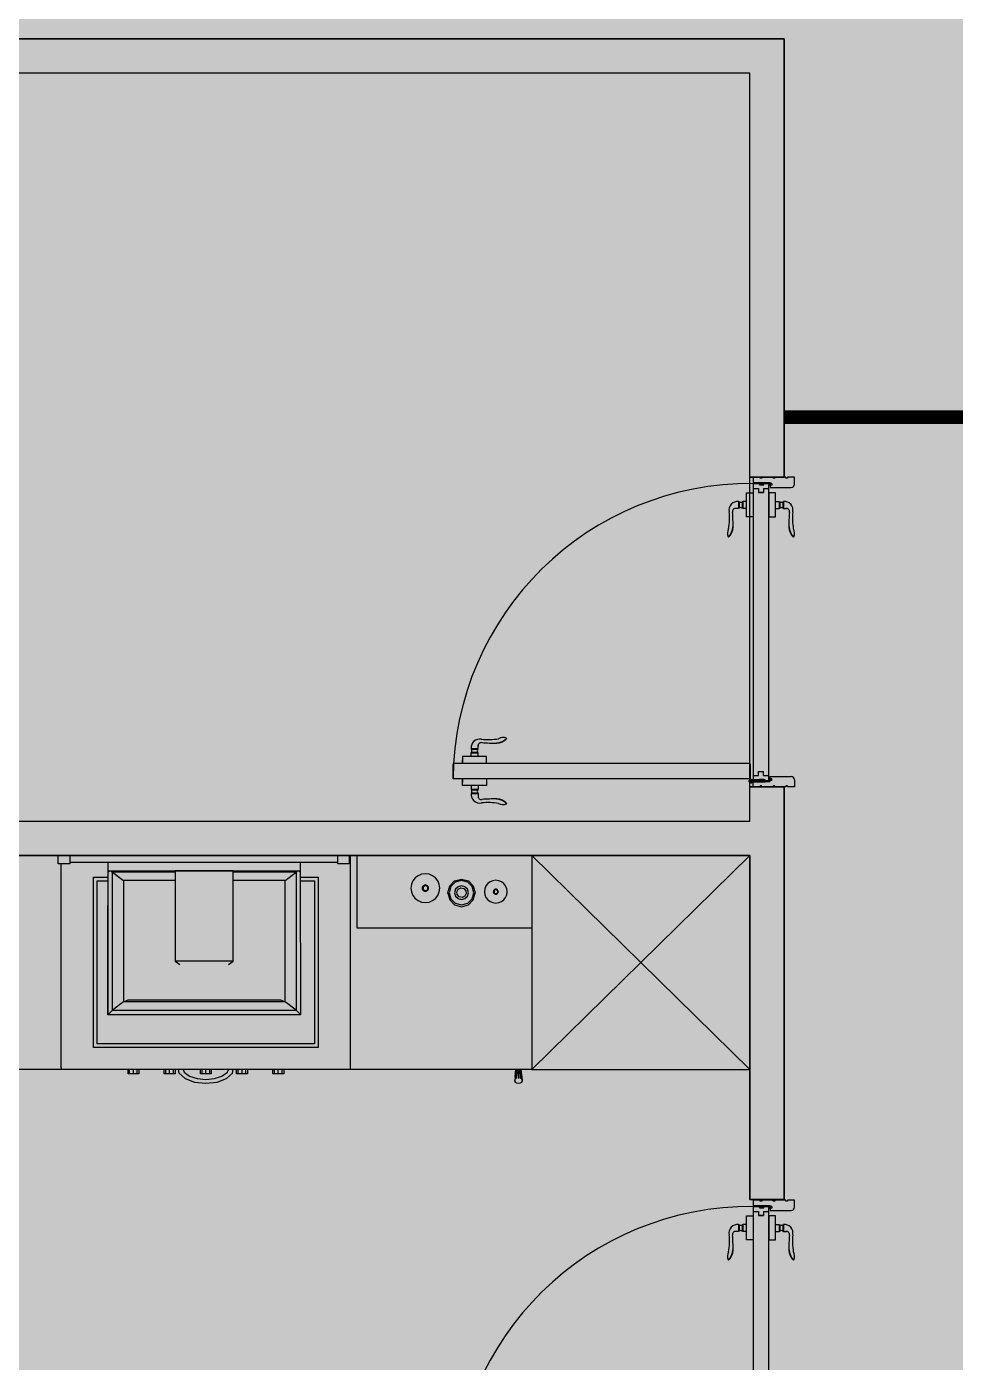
# Model space of a CAD drawing. Header units: millimetres. Extents: x 11706 to 69606, y 10911 to 38811.
# Drawn here: x 14405 to 17104, y 14337 to 18220 of the extents above; entities that cross this region are included whole.
import ezdxf

# ---------------------------------------------------------------- set-up
doc = ezdxf.new("R2010")
doc.units = ezdxf.units.MM
for name, color, linetype in [('doors', 4, 'Continuous'), ('floor', 172, 'Continuous'), ('Furniture', 34, 'Continuous'), ('wall', 5, 'Continuous')]:
    doc.layers.add(name, color=color, linetype=linetype)
doc.layers.add('windows line', color=151, linetype='Continuous', lineweight=0)

# ---------------------------------------------------------------- blocks, each defined once
blk = doc.blocks.new('door 900 a')
at = {"color": 30}
for p, q in [((716.7, 49.4), (715.7, 48.5)), ((799.8, 19.7), (799.8, 28.1)), ((819.8, 19.7), (799.8, 19.7)), ((819.8, 6.7), (799.8, 6.7)), ((799.8, -3.3), (799.8, 6.7)), ((800.8, 17.7), (800.8, 19.7)), ((818.8, 17.7), (800.8, 17.7)), ((800.8, 6.7), (800.8, 8.7)), ((818.8, 8.7), (800.8, 8.7)), ((818.8, 17.7), (818.8, 19.7)), ((818.8, 6.7), (818.8, 8.7)), ((819.8, -3.3), (819.8, 6.7)), ((8.3, -23.3), (8.3, -65.3)), ((8.3, -23.3), (844.8, -23.3)), ((774.8, -3.3), (844.8, -3.3)), ((774.8, -23.3), (774.8, -3.3)), ((844.8, -3.3), (844.8, -23.3)), ((844.8, -23.3), (844.8, -13.3)), ((844.8, -23.3), (872.3, -23.3)), ((872.3, -65.3), (872.3, -23.3)), ((872.3, -23.3), (872.3, -65.3)), ((844.8, -68.3), (11.3, -68.3)), ((774.8, -68.3), (774.8, -88.3)), ((844.8, -68.3), (844.8, -78.3)), ((844.8, -88.3), (844.8, -68.3)), ((869.3, -68.3), (844.8, -68.3)), ((774.8, -88.3), (844.8, -88.3)), ((799.8, -88.3), (799.8, -98.3)), ((819.8, -98.3), (799.8, -98.3)), ((799.8, -111.3), (799.8, -119.6)), ((819.8, -111.3), (799.8, -111.3)), ((800.8, -98.3), (800.8, -100.3)), ((818.8, -100.3), (800.8, -100.3)), ((800.8, -109.3), (800.8, -111.3)), ((818.8, -109.3), (800.8, -109.3)), ((818.8, -98.3), (818.8, -100.3)), ((818.8, -109.3), (818.8, -111.3)), ((819.8, -88.3), (819.8, -98.3)), ((716.7, -140.9), (715.7, -140))]:
    blk.add_line(p, q, dxfattribs=at)
at = {"color": 0}
for p, q in [((-120, 0), (-100, 0)), ((-120, -20), (-120, 0)), ((-100, 0), (-100, -3)), ((-95, 0), (-62.5, 0)), ((-95, -3), (-95, 0)), ((-62.5, 0), (-62.5, -3)), ((-57.5, 0), (-25, 0)), ((-57.5, -3), (-57.5, 0)), ((-25, 0), (-25, -3)), ((-20, 0), (0, 0)), ((-20, -3), (-20, 0)), ((0, 0), (0, -15)), ((-49, -30), (-110, -30)), ((-100, -3), (-95, -3)), ((-62.5, -3), (-57.5, -3)), ((-54, -18), (-54, -23)), ((-54, -18), (-49, -18)), ((-54, -23), (-49, -23)), ((-49, -15), (-49, -30)), ((0, -15), (-49, -15)), ((-49, -18), (-49, -19.8)), ((-49, -18), (-49, -19.8)), ((-49, -21.2), (-49, -23)), ((-45, -21), (-45, -879)), ((-30, -33), (-45, -33)), ((0, -18), (-42, -18)), ((-35, -13), (3.2, -13)), ((-35, -13), (-35, -15)), ((-35, -18), (-35, -20)), ((-35, -18), (-35, -20)), ((-35, -20), (3.2, -20)), ((-30.5, -22), (-30.5, -18)), ((-30.5, -18), (-18.5, -18)), ((-18.5, -22), (-30.5, -22)), ((-30, -33), (-30, -44.5)), ((-25, -18), (-27.2, -15)), ((-25, -3), (-20, -3)), ((-23.7, -18), (-21.5, -15)), ((-18.5, -18), (-18.5, -22)), ((0, -33), (-15, -33)), ((-15, -33), (-15, -44.5)), ((-2, -18), (-2, -18)), ((-2, -18), (0, -18)), ((-0.2, -16.5), (13.8, -16.5)), ((0, -18), (0, -15)), ((0, -15), (2, -15)), ((0, -18), (2, -18)), ((0, -18), (0, -18)), ((0, -882), (0, -20)), ((6.8, -23.5), (6.8, -9.5)), ((-15, -44.5), (-30, -44.5)), ((-117.7, -726.4), (-116.8, -725.5)), ((72.7, -726.4), (71.8, -725.5)), ((-88, -809.5), (-96.3, -809.5)), ((-88, -829.5), (-88, -809.5)), ((-86, -810.5), (-88, -810.5)), ((-86, -828.5), (-86, -810.5)), ((-75, -810.5), (-77, -810.5)), ((-77, -828.5), (-77, -810.5)), ((-75, -829.5), (-75, -809.5)), ((-65, -809.5), (-75, -809.5)), ((-65, -784.5), (-65, -854.5)), ((-45, -784.5), (-65, -784.5)), ((-45, -854.5), (-45, -784.5)), ((0, -784.5), (20, -784.5)), ((0, -854.5), (0, -784.5)), ((20, -784.5), (20, -854.5)), ((20, -809.5), (30, -809.5)), ((30, -829.5), (30, -809.5)), ((30, -810.5), (32, -810.5)), ((32, -828.5), (32, -810.5)), ((41, -810.5), (43, -810.5)), ((41, -828.5), (41, -810.5)), ((43, -809.5), (51.3, -809.5)), ((43, -829.5), (43, -809.5)), ((-86, -828.5), (-88, -828.5)), ((-75, -828.5), (-77, -828.5)), ((-65, -829.5), (-75, -829.5)), ((20, -829.5), (30, -829.5)), ((30, -828.5), (32, -828.5)), ((41, -828.5), (43, -828.5)), ((-120, -880), (-120, -885)), ((-120, -885), (-120, -900)), ((-49, -870), (-110, -870)), ((-65, -854.5), (-45, -854.5)), ((-54, -882), (-54, -877)), ((-54, -877), (-49, -877)), ((-54, -882), (-49, -882)), ((-49, -885), (-49, -870)), ((-49, -878.8), (-49, -877)), ((-49, -882), (-49, -880.2)), ((-49, -882), (-49, -880.3)), ((0, -885), (-49, -885)), ((-30, -867), (-44, -867)), ((0, -882), (-42, -882)), ((-30.5, -878), (-30.5, -882)), ((-18.5, -878), (-30.5, -878)), ((-30.5, -882), (-18.5, -882)), ((-15, -855.5), (-30, -855.5)), ((-30, -867), (-30, -855.5)), ((-15, -857), (-30, -857)), ((-25, -882), (-27.2, -885)), ((-23.7, -882), (-21.5, -885)), ((-18.5, -882), (-18.5, -878)), ((-15, -867), (-15, -855.5)), ((-1, -867), (-15, -867)), ((-2, -882), (-2, -882)), ((-2, -882), (0, -882)), ((20, -854.5), (0, -854.5)), ((0, -882), (0, -882)), ((0, -900), (0, -885)), ((-120, -900), (-100, -900)), ((-100, -897), (-95, -897)), ((-100, -900), (-100, -897)), ((-95, -897), (-95, -900)), ((-95, -900), (-62.5, -900)), ((-62.5, -897), (-57.5, -897)), ((-62.5, -900), (-62.5, -897)), ((-57.5, -897), (-57.5, -900)), ((-57.5, -900), (-25, -900)), ((-25, -897), (-20, -897)), ((-25, -900), (-25, -897)), ((-20, -897), (-20, -900)), ((-20, -900), (0, -900))]:
    blk.add_line(p, q, dxfattribs=at)
at = {"color": 30}
blk.add_arc((6.8, -16.5), 865.5, 269.552, 359.552, dxfattribs=at)
for centre, major_axis, start_param, end_param in [((746.6, 77.9), (30.2, 30.2), 3.116483, 3.895037), ((727.3, 26.6), (-17.8, 17.8), -1.320702, -0.349543), ((747.6, 78.8), (30.2, 30.2), 3.116483, 3.895037), ((770.5, 230.6), (-130.7, 130.7), 2.191078, 2.460764), ((794.8, 22.2), (-17.7, 17.7), 3.828466, 5.699804), ((748.2, 583.3), (387.5, 387.5), 3.921633, 4.000052), ((790.2, 27.4), (-6.75, 6.75), 3.856774, 5.712911), ((793.6, 13.2), (5.99, 5.99), 4.937366, 6.058209), ((825.9, 13.2), (-5.99, 5.99), 0.224977, 1.34582), ((11.3, -65.3), (2.12, 2.12), 2.356194, 3.926991), ((869.3, -65.3), (2.12, 2.12), 3.926991, 5.497787), ((869.3, -65.3), (-2.12, 2.12), 2.356194, 3.926991), ((794.8, -113.7), (17.7, 17.7), 3.724974, 5.596312), ((793.6, -104.8), (5.99, 5.99), 4.937366, 6.058209), ((825.9, -104.8), (-5.99, 5.99), 0.224977, 1.34582), ((746.6, -169.4), (-30.2, 30.2), -0.753444, 0.025109), ((747.6, -170.3), (30.2, 30.2), 0.817352, 1.595906), ((727.3, -118.2), (17.8, 17.8), 3.491136, 4.462295), ((770.5, -322.1), (-130.7, 130.7), -0.889968, -0.620282), ((748.2, -674.9), (-387.5, 387.5), -0.85846, -0.780041), ((790.2, -118.9), (6.75, 6.75), 3.711867, 5.568004)]:
    blk.add_ellipse(centre, major_axis=major_axis, ratio=1, start_param=start_param, end_param=end_param, dxfattribs=at)
at = {"color": 0}
for centre, major_axis, start_param, end_param in [((-110, -20), (-7.07, 7.07), 0.785398, 2.356194), ((-47, -20.5), (-1.41, 1.41), 1.267259, 6.586723), ((-42, -21), (2.12, 2.12), 0.785398, 2.356194), ((6.8, -16.5), (3.54, 3.54), 6.283185307179586, 12.56637061435917), ((-94.9, -737.1), (-17.8, 17.8), 0.349543, 1.320702), ((-147.1, -757.3), (-30.2, 30.2), 3.958945, 4.737498), ((-146.2, -756.4), (30.2, 30.2), 5.529741, 6.308295), ((101.2, -756.4), (30.2, 30.2), 1.545687, 2.32424), ((102.1, -757.3), (30.2, 30.2), 1.545687, 2.32424), ((49.9, -737.1), (-17.8, 17.8), 3.391687, 4.362845), ((-298.8, -780.3), (-130.7, 130.7), 3.822421, 4.092107), ((-651.6, -757.9), (-387.5, 387.5), 3.853929, 3.932348), ((606.6, -757.9), (387.5, 387.5), 2.350837, 2.429256), ((253.8, -780.3), (130.7, 130.7), 2.191078, 2.460764), ((-90.5, -804.6), (17.7, 17.7), 2.154178, 4.025515), ((-95.7, -800), (-6.75, 6.75), 0.570274, 2.426411), ((-81.5, -803.3), (5.99, 5.99), 3.366569, 4.487412), ((36.5, -803.3), (5.99, 5.99), 3.366569, 4.487412), ((45.5, -804.6), (-17.7, 17.7), 2.25767, 4.129008), ((50.7, -800), (6.75, 6.75), 3.856774, 5.712911), ((-81.5, -835.7), (-5.99, 5.99), -1.34582, -0.224977), ((36.5, -835.7), (5.99, 5.99), 0.224977, 1.34582), ((-110, -880), (7.07, 7.07), 0.785398, 2.356194), ((-47, -879.5), (-1.41, 1.41), 1.267259, 6.586723), ((-42, -879), (-2.12, 2.12), 0.785398, 2.356194)]:
    blk.add_ellipse(centre, major_axis=major_axis, ratio=1, start_param=start_param, end_param=end_param, dxfattribs=at)
blk.add_ellipse((6.8, -16.5), major_axis=(2.12, 2.12), ratio=1, dxfattribs=at)
blk = doc.blocks.new('yuti7765')
blk.add_hatch(color=254).paths.add_polyline_path([(0, -1400.1), (0, 0), (3466.5, -0.1), (3466.5, -622.2), (618.4, -622.2), (618.4, -1400.1)])
for p, q in [((2090.4, -24.4), (2090.4, 0)), ((2123.8, 0), (2123.8, -24.4)), ((2902.7, -24.4), (2902.7, 0)), ((2936.1, 0), (2936.1, -24.4)), ((2939.9, -617), (2939.9, 0)), ((2958.5, -211), (2958.5, 0)), ((2123.8, -24.4), (2090.4, -24.4)), ((2098.6, -616.8), (2098.6, -24.4)), ((2901.9, -20.1), (2123.8, -20.1)), ((2234.3, -20.4), (2234.3, -44.1)), ((2794.7, -44.1), (2794.7, -20.4)), ((2901.9, -3.9), (2901.9, -20.1)), ((2936.1, -24.4), (2902.7, -24.4)), ((2192.9, -63.1), (2234.3, -63.1)), ((2192.9, -557.7), (2192.9, -63.1)), ((2203.4, -73.7), (2234.3, -73.7)), ((2203.4, -547.1), (2203.4, -73.7)), ((2234.3, -44.1), (2794.7, -44.1)), ((2234.3, -44.1), (2234.3, -463.4)), ((2238.5, -47.3), (2234.3, -44.1)), ((2247.7, -48.4), (2245.2, -47.3)), ((2429.6, -48.4), (2247.7, -48.4)), ((2247.7, -48.4), (2279.6, -72.3)), ((2247.7, -449.1), (2247.7, -48.4)), ((2429.6, -72.3), (2279.6, -72.3)), ((2279.6, -72.3), (2279.6, -425.2)), ((2429.6, -44.3), (2429.6, -306.6)), ((2598.9, -44.3), (2429.6, -44.3)), ((2598.9, -306.6), (2598.9, -44.3)), ((2781.4, -48.4), (2598.9, -48.4)), ((2749.5, -72.3), (2598.9, -72.3)), ((2749.5, -72.3), (2781.4, -48.4)), ((2749.5, -425.2), (2749.5, -72.3)), ((2783.9, -47.3), (2781.4, -48.4)), ((2781.4, -48.4), (2781.4, -449.1)), ((2794.7, -44.1), (2790.5, -47.3)), ((2794.8, -463.4), (2794.7, -42.5)), ((2794.7, -63.1), (2845.4, -63.1)), ((2794.7, -73.7), (2834.9, -73.7)), ((2834.9, -73.7), (2834.9, -547.1)), ((2845.4, -63.1), (2845.4, -557.7)), ((3120.8, -73.5), (3116.5, -83.5)), ((3127.3, -65), (3120.8, -73.5)), ((3135.8, -58.4), (3127.3, -65)), ((3145.9, -54.2), (3135.8, -58.4)), ((3157, -52.7), (3145.9, -54.2)), ((3168.2, -54.2), (3157, -52.7)), ((3178.2, -58.4), (3168.2, -54.2)), ((3186.7, -65), (3178.2, -58.4)), ((3193.3, -73.5), (3186.7, -65)), ((3197.5, -83.5), (3193.3, -73.5)), ((3227.9, -87.9), (3242.1, -73.7)), ((3244.1, -77.1), (3231.3, -89.9)), ((3242.1, -73.7), (3262.1, -68.3)), ((3262.1, -72.2), (3244.1, -77.1)), ((3262.1, -68.3), (3282.1, -73.7)), ((3280.1, -77.1), (3262.1, -72.2)), ((3292.9, -89.9), (3280.1, -77.1)), ((3282.1, -73.7), (3296.3, -87.9)), ((3345.2, -76.5), (3338.5, -81.6)), ((3353.1, -73.1), (3345.2, -76.5)), ((3361.9, -71.9), (3353.1, -73.1)), ((3370.7, -73.1), (3361.9, -71.9)), ((3378.5, -76.5), (3370.7, -73.1)), ((3385.2, -81.6), (3378.5, -76.5)), ((3116.5, -83.5), (3115, -94.6)), ((3115, -94.6), (3116.5, -105.8)), ((3116.5, -105.8), (3120.8, -115.8)), ((3120.8, -115.8), (3127.3, -124.3)), ((3148.1, -92.2), (3147.8, -94.6)), ((3147.8, -94.6), (3148.1, -97.1)), ((3149, -90), (3148.1, -92.2)), ((3148.1, -97.1), (3149, -99.3)), ((3148.8, -92.4), (3148.5, -94.6)), ((3148.5, -94.6), (3148.8, -96.9)), ((3149.7, -90.3), (3148.8, -92.4)), ((3148.8, -96.9), (3149.7, -99)), ((3150.5, -88.1), (3149, -90)), ((3149, -99.3), (3150.5, -101.2)), ((3151, -88.6), (3149.7, -90.3)), ((3149.7, -99), (3151, -100.7)), ((3150.6, -92.8), (3150.4, -94.6)), ((3150.4, -94.6), (3150.6, -96.5)), ((3152.4, -86.6), (3150.5, -88.1)), ((3150.5, -101.2), (3152.4, -102.7)), ((3151.3, -91.1), (3150.6, -92.8)), ((3150.6, -96.5), (3151.3, -98.2)), ((3152.7, -87.3), (3151, -88.6)), ((3151, -100.7), (3152.7, -102)), ((3152.5, -89.7), (3151.3, -91.1)), ((3151.3, -98.2), (3152.5, -99.6)), ((3154.6, -85.7), (3152.4, -86.6)), ((3152.4, -102.7), (3154.6, -103.6)), ((3153.9, -88.6), (3152.5, -89.7)), ((3152.5, -99.6), (3153.9, -100.7)), ((3154.8, -86.4), (3152.7, -87.3)), ((3152.7, -102), (3154.8, -102.9)), ((3155.6, -87.9), (3153.9, -88.6)), ((3153.9, -100.7), (3155.6, -101.4)), ((3157, -85.4), (3154.6, -85.7)), ((3154.6, -103.6), (3157, -103.9)), ((3157, -86.1), (3154.8, -86.4)), ((3154.8, -102.9), (3157, -103.2)), ((3157.4, -87.6), (3155.6, -87.9)), ((3155.6, -101.4), (3157.4, -101.7)), ((3159.5, -85.7), (3157, -85.4)), ((3159.3, -86.4), (3157, -86.1)), ((3157, -103.2), (3159.3, -102.9)), ((3157, -103.9), (3159.5, -103.6)), ((3159.3, -87.9), (3157.4, -87.6)), ((3157.4, -101.7), (3159.3, -101.4)), ((3161.3, -87.3), (3159.3, -86.4)), ((3161, -88.6), (3159.3, -87.9)), ((3159.3, -101.4), (3161, -100.7)), ((3159.3, -102.9), (3161.3, -102)), ((3161.7, -86.6), (3159.5, -85.7)), ((3159.5, -103.6), (3161.7, -102.7)), ((3162.4, -89.7), (3161, -88.6)), ((3161, -100.7), (3162.4, -99.6)), ((3163.1, -88.6), (3161.3, -87.3)), ((3161.3, -102), (3163.1, -100.7)), ((3163.6, -88.1), (3161.7, -86.6)), ((3161.7, -102.7), (3163.6, -101.2)), ((3163.5, -91.1), (3162.4, -89.7)), ((3162.4, -99.6), (3163.5, -98.2)), ((3164.4, -90.3), (3163.1, -88.6)), ((3163.1, -100.7), (3164.4, -99)), ((3164.2, -92.8), (3163.5, -91.1)), ((3163.5, -98.2), (3164.2, -96.5)), ((3165, -90), (3163.6, -88.1)), ((3163.6, -101.2), (3165, -99.3)), ((3164.5, -94.6), (3164.2, -92.8)), ((3164.2, -96.5), (3164.5, -94.6)), ((3165.3, -92.4), (3164.4, -90.3)), ((3164.4, -99), (3165.3, -96.9)), ((3166, -92.2), (3165, -90)), ((3165, -99.3), (3166, -97.1)), ((3165.6, -94.6), (3165.3, -92.4)), ((3165.3, -96.9), (3165.6, -94.6)), ((3166.3, -94.6), (3166, -92.2)), ((3166, -97.1), (3166.3, -94.6)), ((3186.7, -124.3), (3193.3, -115.8)), ((3193.3, -115.8), (3197.5, -105.8)), ((3199, -94.6), (3197.5, -83.5)), ((3197.5, -105.8), (3199, -94.6)), ((3222.4, -107.9), (3227.9, -87.9)), ((3222.7, -109), (3222.4, -107.9)), ((3222.4, -108.9), (3227.8, -128.9)), ((3222.8, -109), (3222.4, -108.9)), ((3231.3, -89.9), (3226.4, -107.9)), ((3226.4, -107.9), (3231.3, -125.8)), ((3244.8, -97.8), (3242, -107.9)), ((3242, -107.9), (3244.8, -118)), ((3252, -90.6), (3244.8, -97.8)), ((3248.4, -105), (3252.7, -97.5)), ((3249.4, -113.6), (3248.4, -105)), ((3255.2, -120), (3249.4, -113.6)), ((3262.1, -87.8), (3252, -90.6)), ((3252.7, -97.5), (3260.6, -94)), ((3260.6, -94), (3269.1, -95.7)), ((3272.2, -90.6), (3262.1, -87.8)), ((3269.1, -95.7), (3274.9, -102.1)), ((3275.8, -110.7), (3271.5, -118.2)), ((3279.4, -97.8), (3272.2, -90.6)), ((3274.9, -102.1), (3275.8, -110.7)), ((3282.1, -107.9), (3279.4, -97.8)), ((3279.4, -118), (3282.1, -107.9)), ((3297.7, -107.9), (3292.9, -89.9)), ((3292.9, -125.8), (3297.7, -107.9)), ((3296.2, -128.9), (3301.6, -108.9)), ((3296.3, -87.9), (3301.7, -107.9)), ((3301.6, -108.9), (3301.3, -109)), ((3301.7, -107.9), (3301.4, -109)), ((3330, -96.2), (3328.8, -105)), ((3328.8, -105), (3330, -113.8)), ((3333.3, -88.3), (3330, -96.2)), ((3330, -113.8), (3333.3, -121.6)), ((3338.5, -81.6), (3333.3, -88.3)), ((3354.8, -103), (3354.6, -105)), ((3354.6, -105), (3354.8, -106.9)), ((3355.6, -101.3), (3354.8, -103)), ((3354.8, -106.9), (3355.6, -108.7)), ((3355.4, -103.2), (3355.2, -105)), ((3355.2, -105), (3355.4, -106.8)), ((3356.1, -101.6), (3355.4, -103.2)), ((3355.4, -106.8), (3356.1, -108.4)), ((3356.7, -99.8), (3355.6, -101.3)), ((3355.6, -108.7), (3356.7, -110.1)), ((3357.1, -100.2), (3356.1, -101.6)), ((3356.1, -108.4), (3357.1, -109.7)), ((3356.8, -103.5), (3356.6, -105)), ((3356.6, -105), (3356.8, -106.4)), ((3358.2, -98.7), (3356.7, -99.8)), ((3356.7, -110.1), (3358.2, -111.3)), ((3357.4, -102.2), (3356.8, -103.5)), ((3356.8, -106.4), (3357.4, -107.8)), ((3358.5, -99.2), (3357.1, -100.2)), ((3357.1, -109.7), (3358.5, -110.8)), ((3358.3, -101.1), (3357.4, -102.2)), ((3357.4, -107.8), (3358.3, -108.9)), ((3359.9, -97.9), (3358.2, -98.7)), ((3358.2, -111.3), (3359.9, -112)), ((3359.4, -100.2), (3358.3, -101.1)), ((3358.3, -108.9), (3359.4, -109.8)), ((3360.1, -98.5), (3358.5, -99.2)), ((3358.5, -110.8), (3360.1, -111.5)), ((3360.7, -99.6), (3359.4, -100.2)), ((3359.4, -109.8), (3360.7, -110.3)), ((3361.9, -97.7), (3359.9, -97.9)), ((3359.9, -112), (3361.9, -112.3)), ((3361.9, -98.3), (3360.1, -98.5)), ((3360.1, -111.5), (3361.9, -111.7)), ((3362.2, -99.4), (3360.7, -99.6)), ((3360.7, -110.3), (3362.2, -110.5)), ((3363.8, -97.9), (3361.9, -97.7)), ((3363.7, -98.5), (3361.9, -98.3)), ((3361.9, -111.7), (3363.7, -111.5)), ((3361.9, -112.3), (3363.8, -112)), ((3363.7, -99.6), (3362.2, -99.4)), ((3362.2, -110.5), (3363.7, -110.3)), ((3365.3, -99.2), (3363.7, -98.5)), ((3365, -100.2), (3363.7, -99.6)), ((3363.7, -110.3), (3365, -109.8)), ((3363.7, -111.5), (3365.3, -110.8)), ((3365.6, -98.7), (3363.8, -97.9)), ((3363.8, -112), (3365.6, -111.3)), ((3366.1, -101.1), (3365, -100.2)), ((3365, -109.8), (3366.1, -108.9)), ((3366.6, -100.2), (3365.3, -99.2)), ((3365.3, -110.8), (3366.6, -109.7)), ((3367, -99.8), (3365.6, -98.7)), ((3365.6, -111.3), (3367, -110.1)), ((3367, -102.2), (3366.1, -101.1)), ((3366.1, -108.9), (3367, -107.8)), ((3367.7, -101.6), (3366.6, -100.2)), ((3366.6, -109.7), (3367.7, -108.4)), ((3368.2, -101.3), (3367, -99.8)), ((3367.5, -103.5), (3367, -102.2)), ((3367, -107.8), (3367.5, -106.4)), ((3367, -110.1), (3368.2, -108.7)), ((3367.7, -105), (3367.5, -103.5)), ((3367.5, -106.4), (3367.7, -105)), ((3368.4, -103.2), (3367.7, -101.6)), ((3367.7, -108.4), (3368.4, -106.8)), ((3368.9, -103), (3368.2, -101.3)), ((3368.2, -108.7), (3368.9, -106.9)), ((3368.6, -105), (3368.4, -103.2)), ((3368.4, -106.8), (3368.6, -105)), ((3369.2, -105), (3368.9, -103)), ((3368.9, -106.9), (3369.2, -105)), ((3390.4, -88.3), (3385.2, -81.6)), ((3393.7, -96.2), (3390.4, -88.3)), ((3390.4, -121.6), (3393.7, -113.8)), ((3394.9, -105), (3393.7, -96.2)), ((3393.7, -113.8), (3394.9, -105)), ((2234.3, -463.4), (2234.3, -144.7)), ((3127.3, -124.3), (3135.8, -130.9)), ((3135.8, -130.9), (3145.9, -135.1)), ((3145.9, -135.1), (3157, -136.6)), ((3157, -136.6), (3168.2, -135.1)), ((3168.2, -135.1), (3178.2, -130.9)), ((3178.2, -130.9), (3186.7, -124.3)), ((3227.8, -128.9), (3242, -143.1)), ((3231.3, -125.8), (3244.1, -138.6)), ((3242, -143.1), (3262, -148.6)), ((3244.1, -138.6), (3262.1, -143.5)), ((3244.8, -118), (3252, -125.1)), ((3252, -125.1), (3262.1, -127.9)), ((3263.6, -121.8), (3255.2, -120)), ((3262, -148.6), (3282, -143.1)), ((3262.1, -127.9), (3272.2, -125.1)), ((3262.1, -143.5), (3280.1, -138.6)), ((3271.5, -118.2), (3263.6, -121.8)), ((3272.2, -125.1), (3279.4, -118)), ((3280.1, -138.6), (3292.9, -125.8)), ((3282, -143.1), (3296.2, -128.9)), ((3333.3, -121.6), (3338.5, -128.3)), ((3338.5, -128.3), (3345.2, -133.5)), ((3345.2, -133.5), (3353.1, -136.8)), ((3353.1, -136.8), (3361.9, -138)), ((3361.9, -138), (3370.7, -136.8)), ((3370.7, -136.8), (3378.5, -133.5)), ((3378.5, -133.5), (3385.2, -128.3)), ((3385.2, -128.3), (3390.4, -121.6)), ((3466.5, -211), (2958.5, -211)), ((2429.6, -306.6), (2443.6, -317.1)), ((2598.9, -306.6), (2429.6, -306.6)), ((2584.9, -317.1), (2598.9, -306.6)), ((2279.6, -425.2), (2247.7, -449.1)), ((2279.6, -425.2), (2293, -419.3)), ((2749.5, -425.2), (2279.6, -425.2)), ((2293, -419.3), (2736.1, -419.3)), ((2736.1, -419.3), (2749.5, -425.2)), ((2781.4, -449.1), (2749.5, -425.2)), ((2234.3, -463.4), (2247.7, -449.1)), ((2794.8, -463.4), (2234.3, -463.4)), ((2247.7, -449.1), (2781.4, -449.1)), ((2781.4, -449.1), (2794.8, -463.4)), ((3466.4, -542.3), (3466.5, -542.3)), ((2845.4, -557.7), (2192.9, -557.7)), ((2834.9, -547.1), (2203.4, -547.1)), ((3466.1, -580.2), (3466.5, -580.2)), ((2098.6, -616.8), (2098.6, -622)), ((2939.9, -622.2), (2939.9, -617)), ((2098.2, -622.4), (2098.2, -622)), ((2292.9, -634.5), (2292.9, -622.4)), ((2324.5, -634.5), (2292.9, -634.5)), ((2297.5, -634.5), (2297.5, -622.4)), ((2308.7, -634.5), (2308.7, -622.4)), ((2319.8, -634.5), (2319.8, -622.4)), ((2324.5, -622.4), (2324.5, -634.5)), ((2398.1, -634.5), (2398.1, -622.4)), ((2429.7, -634.5), (2398.1, -634.5)), ((2402.8, -634.5), (2402.8, -622.4)), ((2413.9, -634.5), (2413.9, -622.4)), ((2425.1, -634.5), (2425.1, -622.4)), ((2429.7, -622.4), (2429.7, -634.5)), ((2441.8, -632.8), (2439.2, -622.4)), ((2441.8, -632.8), (2459, -648)), ((2452.8, -622.4), (2456.4, -629.5)), ((2456.4, -629.5), (2472.1, -640.9)), ((2459, -648), (2486.2, -658.3)), ((2472.1, -640.9), (2494, -648.2)), ((2486.2, -658.3), (2519.1, -662)), ((2494, -648.2), (2519.1, -650.8)), ((2503.4, -634.5), (2503.4, -622.4)), ((2535, -634.5), (2503.4, -634.5)), ((2508, -634.5), (2508, -622.4)), ((2519.1, -650.8), (2544.2, -648.2)), ((2519.1, -662), (2551.9, -658.3)), ((2519.2, -634.5), (2519.2, -622.4)), ((2530.3, -634.5), (2530.3, -622.4)), ((2535, -622.4), (2535, -634.5)), ((2544.2, -648.2), (2566, -640.9)), ((2551.9, -658.3), (2579.2, -648)), ((2566, -640.9), (2581.7, -629.5)), ((2579.2, -648), (2596.3, -632.8)), ((2581.7, -629.5), (2585.3, -622.4)), ((2596.3, -632.8), (2599, -622.4)), ((2608.6, -634.5), (2608.6, -622.4)), ((2640.2, -634.5), (2608.6, -634.5)), ((2613.3, -634.5), (2613.3, -622.4)), ((2624.4, -634.5), (2624.4, -622.4)), ((2635.6, -634.5), (2635.6, -622.4)), ((2640.2, -622.4), (2640.2, -634.5)), ((2713.9, -634.5), (2713.9, -622.4)), ((2745.5, -634.5), (2713.9, -634.5)), ((2718.5, -634.5), (2718.5, -622.4)), ((2729.7, -634.5), (2729.7, -622.4)), ((2740.8, -634.5), (2740.8, -622.4)), ((2745.5, -622.4), (2745.5, -634.5)), ((2940.2, -622.2), (2940.2, -622.4)), ((3416.7, -653.1), (3416.4, -656.2)), ((3416.4, -656.2), (3418, -659)), ((3417.7, -644.2), (3416.7, -653.1)), ((3417.7, -644.2), (3419.2, -631)), ((3419, -646), (3417.7, -644.2)), ((3418, -659), (3422.2, -661.1)), ((3418.2, -655.6), (3419, -646)), ((3420.4, -631.8), (3419, -646)), ((3419, -646), (3422.8, -647.3)), ((3419.2, -631), (3420.4, -622.2)), ((3419.2, -631), (3420.4, -631.8)), ((3420.4, -631.8), (3421.5, -622.2)), ((3423.6, -632.4), (3420.4, -631.8)), ((3422.8, -647.3), (3423.6, -632.4)), ((3424.2, -622.2), (3423.6, -632.4)), ((3423.6, -632.4), (3428, -632.6)), ((3428, -622.2), (3428, -632.6)), ((3428, -632.6), (3432.3, -632.4)), ((3428, -632.6), (3428, -647.8)), ((3432.3, -632.4), (3431.7, -622.2)), ((3435.5, -631.8), (3432.3, -632.4)), ((3432.3, -632.4), (3433.1, -647.3)), ((3433.1, -647.3), (3436.9, -646)), ((3433.7, -661.1), (3437.9, -659)), ((3435.5, -631.8), (3434.4, -622.2)), ((3436.7, -631), (3435.5, -622.2)), ((3436.7, -631), (3435.5, -631.8)), ((3436.9, -646), (3435.5, -631.8)), ((3438.2, -644.2), (3436.7, -631)), ((3438.2, -644.2), (3436.9, -646)), ((3436.9, -646), (3437.7, -655.6)), ((3437.9, -659), (3439.5, -656.2)), ((3439.2, -653.1), (3438.2, -644.2)), ((3439.5, -656.2), (3439.2, -653.1)), ((3466.5, -622.2), (3466.1, -622.2)), ((3422.2, -661.1), (3428, -661.8)), ((3428, -661.8), (3433.7, -661.1))]:
    blk.add_line(p, q)
blk.add_lwpolyline([(0, -1400.1), (0, 0), (3466.5, -0.1), (3466.5, -622.2), (618.4, -622.2), (618.4, -1400.1), (0, -1400.1)])
blk = doc.blocks.new('fewrw32')
blk.add_hatch(color=254).paths.add_polyline_path([(316.7, 622.2), (-316.7, 622.2), (-316.7, 0), (316.7, 0)])
at = {"color": 0}
for p, q in [((-316.7, 0), (316.7, 622.2)), ((-316.7, 622.1), (316.7, 0))]:
    blk.add_line(p, q, dxfattribs=at)
blk.add_lwpolyline([(316.7, 622.2), (-316.7, 622.2), (-316.7, 0), (316.7, 0)], close=True, dxfattribs=at)

msp = doc.modelspace()

# ---------------------------------------------------------------- hatches: boundary and pattern name
at = {"layer": 'floor', "true_color": 0xfef4cd}
h = msp.add_hatch(color=254, dxfattribs=at)
h.paths.add_polyline_path([(16506.5, 11710.5), (12406.5, 11710.5), (12406.6, 15810.5), (16506.5, 15810.5), (16506.5, 14810.5), (16606.5, 14810.5), (16606.5, 16010.5), (16506.5, 16010.5), (16506.5, 16910.5), (16606.5, 16910.5), (16606.5, 18185.5), (12406.5, 18185.5), (12406.5, 22335.5), (18706.5, 22335.5), (18706.5, 22085.5), (18956.5, 22085.5), (18956.5, 17085.5), (18706.5, 17085.5), (18706.5, 16485.5), (19306.5, 16485.5), (19306.5, 17085.5), (19056.5, 17085.5), (19056.5, 22085.5), (19306.5, 22085.5), (19306.5, 22335.5), (26106.5, 22335.5), (26106.5, 22085.5), (26706.5, 22085.5), (26706.5, 22685.5), (26106.5, 22685.5), (26106.5, 22435.5), (19306.5, 22435.5), (19306.5, 22956.8), (19206.5, 22956.8), (19206.5, 22685.5), (18706.5, 22685.5), (18706.5, 22435.5), (12406.5, 22435.5), (12406.5, 27460.5), (12606.5, 27460.5), (12606.5, 28260.5), (13406.5, 28260.5), (13406.5, 27460.5), (19206.5, 27460.5), (19206.5, 23766.8), (19306.5, 23766.8), (19306.5, 27460.5), (26356.5, 27460.5), (26356.5, 23766.8), (26456.5, 23766.8), (26456.5, 27460.5), (31206.5, 27460.5), (31206.5, 22435.5), (28206.5, 22435.5), (28206.5, 22335.5), (31206.5, 22335.5), (31206.5, 16835.5), (28206.5, 16835.5), (28206.5, 16735.5), (31206.5, 16735.5), (31206.5, 11710.5), (26806.5, 11710.5), (26806.5, 13826.7), (26706.5, 13826.7), (26706.5, 11710.5), (16606.5, 11710.5), (16606.5, 13910.5), (16506.5, 13910.5)])
h.paths.add_polyline_path([(26106.5, 17085.5), (26706.5, 17085.5), (26706.5, 16485.5), (26106.5, 16485.5)], flags=16)
at = {"layer": 'floor', "true_color": 0xf89659}
msp.add_hatch(color=21, dxfattribs=at).paths.add_polyline_path([(16506.5, 18085.5), (12406.5, 18085.5), (12406.5, 15910.5), (16506.5, 15910.5)])
at = {"layer": 'wall', "true_color": 0x706e6b}
h = msp.add_hatch(color=8, dxfattribs=at)
h.paths.add_polyline_path([(12406.5, 15910.5), (16506.5, 15910.5), (16506.5, 16010.5), (16606.5, 16010.5), (16606.5, 14810.5), (16506.5, 14810.5), (16506.5, 15810.5), (12406.5, 15810.5)])
h.paths.add_polyline_path([(68906.5, 19785.5), (65406.5, 19785.5), (65406.5, 19885.5), (65306.5, 19885.5), (65306.5, 19585.5), (65406.5, 19585.5), (65406.5, 19685.5), (68906.5, 19685.5)])
h.paths.add_polyline_path([(68906.5, 22460.5), (64667.3, 22460.5), (64667.3, 22311.1), (65306.5, 22311.1), (65306.5, 20885.5), (65406.5, 20885.5), (65406.5, 22311.1), (68906.5, 22311.1)])
h.paths.add_polyline_path([(16606.5, 13910.5), (16506.5, 13910.5), (16506.5, 11710.5), (16606.5, 11710.5)])
h.paths.add_polyline_path([(65406.5, 18585.5), (65306.5, 18585.5), (65306.5, 17010.5), (65406.5, 17010.5)])
h.paths.add_polyline_path([(63706.5, 16485.5), (63506.5, 16485.5), (63506.5, 11710.5), (63706.5, 11710.5)])
h.paths.add_polyline_path([(63906.5, 17010.5), (63706.5, 17010.5), (63706.5, 16760.5), (63906.5, 16760.5)])
h.paths.add_polyline_path([(66906.5, 17010.5), (64906.5, 17010.5), (64906.5, 16760.5), (66906.5, 16760.5)])
h.paths.add_polyline_path([(63481.5, 27460.5), (63331.5, 27460.5), (63331.5, 22685.5), (63481.5, 22685.5)], flags=16)
h.paths.add_polyline_path([(63856.5, 22460.5), (63706.5, 22460.5), (63706.5, 22310.5), (63856.5, 22310.5)], flags=17)
h.paths.add_polyline_path([(56081.5, 16485.5), (55931.5, 16485.5), (55931.5, 11710.5), (56081.5, 11710.5)])
h.paths.add_polyline_path([(48681.5, 16485.5), (48531.5, 16485.5), (48531.5, 11710.5), (48681.5, 11710.5)])
h.paths.add_polyline_path([(48681.5, 27460.5), (48531.5, 27460.5), (48531.5, 22685.5), (48681.5, 22685.5)], flags=16)
h.paths.add_polyline_path([(19056.5, 22085.5), (18956.5, 22085.5), (18956.5, 17085.5), (19056.5, 17085.5)])
h.paths.add_polyline_path([(26806.5, 13826.7), (26706.5, 13826.7), (26706.5, 11710.5), (26806.5, 11710.5)])
h.paths.add_polyline_path([(18706.5, 22435.5), (12406.5, 22435.5), (12406.5, 22335.5), (18706.5, 22335.5)])
h.paths.add_polyline_path([(26106.5, 22435.5), (19306.5, 22435.5), (19306.5, 22335.5), (26106.5, 22335.5)], flags=17)
h.paths.add_polyline_path([(12406.5, 18085.5), (12406.5, 18185.5), (16606.5, 18185.5), (16606.5, 16910.5), (16506.5, 16910.5), (16506.5, 18085.5)])
h.paths.add_polyline_path([(31206.5, 16835.5), (28206.5, 16835.5), (28206.5, 16735.5), (31206.5, 16735.5)])
h.paths.add_polyline_path([(19306.5, 22956.8), (19206.5, 22956.8), (19206.5, 22685.5), (19306.5, 22685.5)], flags=17)
h.paths.add_polyline_path([(28206.5, 22435.5), (31206.5, 22435.5), (31206.5, 22335.5), (28206.5, 22335.5)], flags=17)
h.paths.add_polyline_path([(69506.5, 20085.5), (68906.5, 20085.5), (68906.5, 19485.5), (69506.5, 19485.5)])
h.paths.add_polyline_path([(66906.5, 15610.5), (66906.5, 17010.5), (68906.5, 17010.5), (68906.5, 17885.5), (69606.5, 17885.5), (69606.5, 16310.5), (67606.5, 16310.5), (67606.5, 15610.5)])
h.paths.add_polyline_path([(48606.5, 20751.9), (48506.5, 20751.9), (48506.5, 18419.2), (48606.5, 18419.2)])
h.paths.add_polyline_path([(43506.5, 11710.5), (44106.5, 11710.5), (44106.5, 11010.5), (43506.5, 11010.5)])
h.paths.add_polyline_path([(63106.5, 22685.5), (63706.5, 22685.5), (63706.5, 22085.5), (63106.5, 22085.5)], flags=17)
h.paths.add_polyline_path([(69606.5, 23085.5), (68906.5, 23085.5), (68906.5, 21685.5), (69606.5, 21685.5)])
h.paths.add_polyline_path([(65706.5, 11710.5), (66906.5, 11710.5), (66906.5, 14610.5), (67606.5, 14610.5), (67606.5, 10910.5), (65706.5, 10910.5)])
h.paths.add_polyline_path([(62706.5, 11710.5), (64106.5, 11710.5), (64106.5, 10910.5), (62706.5, 10910.5)])
h.paths.add_polyline_path([(55306.5, 11710.5), (56706.5, 11710.5), (56706.5, 10910.5), (55306.5, 10910.5)])
h.paths.add_polyline_path([(47906.5, 11710.5), (49306.5, 11710.5), (49306.5, 10910.5), (47906.5, 10910.5)])
h.paths.add_polyline_path([(60506.5, 11710.5), (61106.5, 11710.5), (61106.5, 11010.5), (60506.5, 11010.5)])
h.paths.add_polyline_path([(58306.5, 11710.5), (58906.5, 11710.5), (58906.5, 11010.5), (58306.5, 11010.5)])
h.paths.add_polyline_path([(53106.5, 11710.5), (53706.5, 11710.5), (53706.5, 11010.5), (53106.5, 11010.5)])
h.paths.add_polyline_path([(50906.5, 11710.5), (51506.5, 11710.5), (51506.5, 11010.5), (50906.5, 11010.5)])
h.paths.add_polyline_path([(45706.5, 11710.5), (46306.5, 11710.5), (46306.5, 11010.5), (45706.5, 11010.5)])
h.paths.add_polyline_path([(48306.5, 17085.5), (48906.5, 17085.5), (48906.5, 16485.5), (48306.5, 16485.5)])
h.paths.add_polyline_path([(55706.5, 17085.5), (56306.5, 17085.5), (56306.5, 16485.5), (55706.5, 16485.5)])
h.paths.add_polyline_path([(63106.5, 17085.5), (63706.5, 17085.5), (63706.5, 16485.5), (63106.5, 16485.5)])
h.paths.add_polyline_path([(55706.5, 22685.5), (56306.5, 22685.5), (56306.5, 22085.5), (55706.5, 22085.5)], flags=17)
h.paths.add_polyline_path([(48306.5, 22685.5), (48906.5, 22685.5), (48906.5, 22085.5), (48306.5, 22085.5)], flags=17)
h.paths.add_polyline_path([(40506.5, 11710.5), (41906.5, 11710.5), (41906.5, 10910.5), (40506.5, 10910.5)])
h.paths.add_polyline_path([(33506.5, 17085.5), (34106.5, 17085.5), (34106.5, 16485.5), (33506.5, 16485.5)])
h.paths.add_polyline_path([(40906.5, 17085.5), (41506.5, 17085.5), (41506.5, 16485.5), (40906.5, 16485.5)])
h.paths.add_polyline_path([(40906.5, 22685.5), (41506.5, 22685.5), (41506.5, 22085.5), (40906.5, 22085.5)], flags=17)
h.paths.add_polyline_path([(33506.5, 22685.5), (34106.5, 22685.5), (34106.5, 22085.5), (33506.5, 22085.5)], flags=17)
h.paths.add_polyline_path([(26406.5, 20751.9), (26506.5, 20751.9), (26506.5, 18419.2), (26406.5, 18419.2)])
h.paths.add_polyline_path([(33106.5, 11710.5), (34506.5, 11710.5), (34506.5, 10910.5), (33106.5, 10910.5)])
h.paths.add_polyline_path([(38306.5, 11710.5), (38906.5, 11710.5), (38906.5, 11010.5), (38306.5, 11010.5)])
h.paths.add_polyline_path([(36106.5, 11710.5), (36706.5, 11710.5), (36706.5, 11010.5), (36106.5, 11010.5)])
h.paths.add_polyline_path([(30906.5, 11710.5), (31506.5, 11710.5), (31506.5, 11010.5), (30906.5, 11010.5)])
h.paths.add_polyline_path([(11746.5, 20385.5), (12406.5, 20385.5), (12406.5, 20985.5), (11746.5, 20985.5)])
h.paths.add_polyline_path([(12406.5, 20985.5), (11706.5, 20985.5), (11706.5, 23360.5), (12406.5, 23360.5)])
h.paths.add_polyline_path([(11746.5, 18785.5), (12406.5, 18785.5), (12406.5, 18185.5), (11746.5, 18185.5)])
h.paths.add_polyline_path([(11746.5, 15210.5), (12406.5, 15210.5), (12406.5, 15810.5), (11746.5, 15810.5)])
h.paths.add_polyline_path([(11746.5, 13610.5), (12406.5, 13610.5), (12406.5, 13010.5), (11746.5, 13010.5)])
h.paths.add_polyline_path([(12406.5, 18185.5), (11706.5, 18185.5), (11706.5, 15810.5), (12406.5, 15810.5)])
h.paths.add_polyline_path([(25706.5, 11710.5), (27106.5, 11710.5), (27106.5, 10910.5), (25706.5, 10910.5)])
h.paths.add_polyline_path([(18306.5, 11710.5), (19706.5, 11710.5), (19706.5, 10910.5), (18306.5, 10910.5)])
h.paths.add_polyline_path([(28706.5, 11710.5), (29306.5, 11710.5), (29306.5, 11010.5), (28706.5, 11010.5)])
h.paths.add_polyline_path([(23506.5, 11710.5), (24106.5, 11710.5), (24106.5, 11010.5), (23506.5, 11010.5)])
h.paths.add_polyline_path([(21306.5, 11710.5), (21906.5, 11710.5), (21906.5, 11010.5), (21306.5, 11010.5)])
h.paths.add_polyline_path([(16306.5, 11710.5), (16906.5, 11710.5), (16906.5, 11010.5), (16306.5, 11010.5)])
h.paths.add_polyline_path([(14306.5, 11710.5), (14906.5, 11710.5), (14906.5, 11010.5), (14306.5, 11010.5)])
h.paths.add_polyline_path([(11706.5, 13010.5), (12406.5, 13010.5), (12406.5, 11710.5), (12906.5, 11710.5), (12906.5, 10910.5), (11706.5, 10910.5)])
h.paths.add_polyline_path([(18706.5, 17085.5), (19306.5, 17085.5), (19306.5, 16485.5), (18706.5, 16485.5)])
h.paths.add_polyline_path([(26106.5, 17085.5), (26706.5, 17085.5), (26706.5, 16485.5), (26106.5, 16485.5)])
h.paths.add_polyline_path([(26106.5, 22685.5), (26706.5, 22685.5), (26706.5, 22085.5), (26106.5, 22085.5)], flags=17)
h.paths.add_polyline_path([(18706.5, 22685.5), (19306.5, 22685.5), (19306.5, 22085.5), (18706.5, 22085.5)], flags=17)
h.paths.add_polyline_path([(14306.5, 31260.5), (14406.5, 31260.5), (14406.5, 30060.5), (14906.5, 30060.5), (14906.5, 29960.5), (14306.5, 29960.5)], flags=17)
h.paths.add_polyline_path([(26456.5, 27460.5), (26356.5, 27460.5), (26356.5, 23766.8), (26456.5, 23766.8)], flags=17)
h.paths.add_polyline_path([(19306.5, 27460.5), (19206.5, 27460.5), (19206.5, 23766.8), (19306.5, 23766.8)], flags=17)
h.paths.add_polyline_path([(11706.5, 28260.5), (12606.5, 28260.5), (12606.5, 27460.5), (12406.5, 27460.5), (12406.5, 26160.5), (11706.5, 26160.5)])
h.paths.add_polyline_path([(16906.5, 27460.5), (13406.5, 27460.5), (13406.5, 28260.5), (16906.5, 28260.5)])
h.paths.add_polyline_path([(11906.5, 30560.5), (11906.5, 31860.5), (15506.5, 31860.5), (15506.5, 28260.5), (14906.5, 28260.5), (14906.5, 31260.5), (12506.5, 31260.5), (12506.5, 30560.5)])
h.paths.add_polyline_path([(12506.5, 29560.5), (11906.5, 29560.5), (11906.5, 28260.5), (12506.5, 28260.5)], flags=17)
h.paths.add_polyline_path([(33106.5, 27460.5), (34506.5, 27460.5), (34506.5, 28260.5), (33106.5, 28260.5)], flags=16)
h.paths.add_polyline_path([(11746.5, 23960.5), (12406.5, 23960.5), (12406.5, 23360.5), (11746.5, 23360.5)])
h.paths.add_polyline_path([(11746.5, 25560.5), (12406.5, 25560.5), (12406.5, 26160.5), (11746.5, 26160.5)])
h.paths.add_polyline_path([(25706.5, 27460.5), (27106.5, 27460.5), (27106.5, 28260.5), (25706.5, 28260.5)], flags=17)
h.paths.add_polyline_path([(18306.5, 27460.5), (19706.5, 27460.5), (19706.5, 28260.5), (18306.5, 28260.5)], flags=17)
h.paths.add_polyline_path([(23506.5, 27460.5), (24106.5, 27460.5), (24106.5, 28160.5), (23506.5, 28160.5)], flags=17)
h.paths.add_polyline_path([(21306.5, 27460.5), (21906.5, 27460.5), (21906.5, 28160.5), (21306.5, 28160.5)], flags=17)
h.paths.add_polyline_path([(30906.5, 27460.5), (31506.5, 27460.5), (31506.5, 28160.5), (30906.5, 28160.5)], flags=17)
h.paths.add_polyline_path([(28706.5, 27460.5), (29306.5, 27460.5), (29306.5, 28160.5), (28706.5, 28160.5)], flags=17)
h.paths.add_polyline_path([(47906.5, 27660.5), (46306.5, 27660.5), (46306.5, 27460.5), (47906.5, 27460.5)], flags=17)
h.paths.add_polyline_path([(45706.5, 27660.5), (44106.5, 27660.5), (44106.5, 27460.5), (45706.5, 27460.5)], flags=17)
h.paths.add_polyline_path([(43006.5, 27460.5), (43006.5, 28260.5), (43406.5, 28260.5), (43406.5, 29360.5), (44106.5, 29360.5), (44106.5, 28260.5), (44106.5, 27460.5)], flags=16)
h.paths.add_polyline_path([(46306.5, 27460.5), (45706.5, 27460.5), (45706.5, 28160.5), (46306.5, 28160.5)], flags=16)
h.paths.add_polyline_path([(55306.5, 27460.5), (56706.5, 27460.5), (56706.5, 28260.5), (55306.5, 28260.5)], flags=16)
h.paths.add_polyline_path([(47906.5, 27460.5), (49306.5, 27460.5), (49306.5, 28260.5), (47906.5, 28260.5)], flags=16)
h.paths.add_polyline_path([(53106.5, 27460.5), (53706.5, 27460.5), (53706.5, 28160.5), (53106.5, 28160.5)], flags=16)
h.paths.add_polyline_path([(50906.5, 27460.5), (51506.5, 27460.5), (51506.5, 28160.5), (50906.5, 28160.5)], flags=16)
h.paths.add_polyline_path([(38306.5, 27460.5), (38306.5, 28260.5), (38406.5, 28260.5), (38406.5, 29160.5), (39106.5, 29160.5), (39106.5, 28260.5), (39406.5, 28260.5), (39406.5, 27460.5)], flags=16)
h.paths.add_polyline_path([(40969.2, 28260.5), (41451.7, 28260.5), (41451.7, 27460.5), (40969.2, 27460.5)], flags=17)
h.paths.add_polyline_path([(67906.5, 27460.5), (67906.5, 28260.5), (69606.5, 28260.5), (69606.5, 26885.5), (68906.5, 26885.5), (68906.5, 27460.5)])
h.paths.add_polyline_path([(65706.5, 27460.5), (66306.5, 27460.5), (66306.5, 28160.5), (65706.5, 28160.5)])
h.paths.add_polyline_path([(62706.5, 27460.5), (64106.5, 27460.5), (64106.5, 28260.5), (62706.5, 28260.5)], flags=16)
h.paths.add_polyline_path([(60506.5, 27460.5), (61106.5, 27460.5), (61106.5, 28160.5), (60506.5, 28160.5)], flags=16)
h.paths.add_polyline_path([(58306.5, 27460.5), (58906.5, 27460.5), (58906.5, 28160.5), (58306.5, 28160.5)], flags=16)
h.paths.add_polyline_path([(69506.5, 25285.5), (68906.5, 25285.5), (68906.5, 24685.5), (69506.5, 24685.5)])
h.paths.add_polyline_path([(48906.5, 31560.5), (48606.5, 31560.5), (48606.5, 31260.5), (48906.5, 31260.5)])
h.paths.add_polyline_path([(48906.5, 38810.5), (48606.5, 38810.5), (48606.5, 38510.5), (48906.5, 38510.5)])
h.paths.add_polyline_path([(45106.5, 33360.5), (45106.5, 38810.5), (44256.5, 38810.5), (44256.5, 38110.5), (44406.5, 38110.5), (44406.5, 33360.5)])
h.paths.add_polyline_path([(41106.5, 32860.5), (41506.5, 32860.5), (41506.5, 33760.5), (41106.5, 33760.5), (41106.5, 38110.5), (40756.5, 38110.5), (40756.5, 38810.5), (41756.5, 38810.5), (41756.5, 38110.5), (41606.5, 38110.5), (41606.5, 31960.5), (41706.5, 31960.5), (41706.5, 31260.5), (41106.5, 31260.5)])
h.paths.add_polyline_path([(43656.5, 38760.5), (43306.5, 38760.5), (43306.5, 38110.5), (43656.5, 38110.5)])
h.paths.add_polyline_path([(42706.5, 38760.5), (42356.5, 38760.5), (42356.5, 38110.5), (42706.5, 38110.5)])
h.paths.add_polyline_path([(33906.5, 37485.5), (33906.5, 38810.5), (39156.5, 38810.5), (39156.5, 38110.5), (34606.5, 38110.5), (34606.5, 37485.5)])
h.paths.add_polyline_path([(39106.5, 31260.5), (38406.5, 31260.5), (38406.5, 30360.5), (39106.5, 30360.5)])
h.paths.add_polyline_path([(33906.5, 32585.5), (34606.5, 32585.5), (34606.5, 31960.5), (39406.5, 31960.5), (39406.5, 31260.5), (33906.5, 31260.5)])
h.paths.add_polyline_path([(38556.5, 34460.5), (39156.5, 34460.5), (39156.5, 33860.5), (38556.5, 33860.5)])
h.paths.add_polyline_path([(38556.5, 36210.5), (39156.5, 36210.5), (39156.5, 35610.5), (38556.5, 35610.5)])
h.paths.add_polyline_path([(36506.5, 34460.5), (37106.5, 34460.5), (37106.5, 33860.5), (36506.5, 33860.5)])
h.paths.add_polyline_path([(36506.5, 36210.5), (37106.5, 36210.5), (37106.5, 35610.5), (36506.5, 35610.5)])
h.paths.add_polyline_path([(34606.5, 36285.5), (33906.5, 36285.5), (33906.5, 33785.5), (34606.5, 33785.5)])
h.paths.add_polyline_path([(41206.5, 33760.5), (41106.5, 33760.5), (41106.5, 32860.5), (41206.5, 32860.5)], flags=17)
h.paths.add_polyline_path([(42606.5, 31260.5), (43406.5, 31260.5), (43406.5, 30360.5), (44106.5, 30360.5), (44106.5, 31260.5), (45106.5, 31260.5), (45106.5, 33360.5), (44406.5, 33360.5), (44406.5, 31960.5), (42606.5, 31960.5)])
h.paths.add_polyline_path([(45206.5, 31360.5), (45106.5, 31360.5), (45106.5, 31260.5), (45206.5, 31260.5)])
h.paths.add_polyline_path([(45006.5, 36635.5), (44506.5, 36635.5), (44506.5, 35635.5), (45006.5, 35635.5)], flags=16)
h.paths.add_polyline_path([(45006.5, 34435.5), (44506.5, 34435.5), (44506.5, 33435.5), (45006.5, 33435.5)], flags=16)
edge = h.paths.add_edge_path()
edge.add_line((65406.5, 20885.5), (65306.5, 20885.5))
edge.add_line((65406.5, 19885.5), (65306.5, 19885.5))
edge.add_line((14406.5, 30060.5), (14575.3, 31124.3))

# ---------------------------------------------------------------- linework, layer by layer
at = {"layer": 'floor'}
msp.add_lwpolyline([(16506.5, 11710.5), (12406.5, 11710.5), (12406.6, 15810.5), (16506.5, 15810.5), (16506.5, 14810.5), (16606.5, 14810.5), (16606.5, 16010.5), (16506.5, 16010.5), (16506.5, 16910.5), (16606.5, 16910.5), (16606.5, 18185.5), (12406.5, 18185.5), (12406.5, 22335.5), (18706.5, 22335.5)], dxfattribs=at)
msp.add_lwpolyline([(16506.5, 18085.5), (12406.5, 18085.5), (12406.5, 15910.5), (16506.5, 15910.5)], close=True, dxfattribs=at)
at = {"layer": 'wall'}
for points in [[(12406.5, 18085.5), (12406.5, 18185.5), (16606.5, 18185.5), (16606.5, 16910.5), (16506.5, 16910.5), (16506.5, 18085.5), (12406.5, 18085.5)], [(12406.5, 15910.5), (16506.5, 15910.5), (16506.5, 16010.5), (16606.5, 16010.5), (16606.5, 14810.5), (16506.5, 14810.5), (16506.5, 15810.5), (12406.5, 15810.5), (12406.5, 15910.5)]]:
    msp.add_lwpolyline(points, dxfattribs=at)
at = {"layer": 'windows line', "const_width": 40}
msp.add_lwpolyline([(17844, 17085.5), (16606.5, 17085.5)], dxfattribs=at)

# ---------------------------------------------------------------- block references
at = {"layer": 'doors', "color": 34, "linetype": 'ByBlock', "rotation": 180}
for p in [(16516.5, 16010.5), (16516.5, 13908.5)]:
    msp.add_blockref('door 900 a', p, dxfattribs=at)
at = {"layer": 'Furniture'}
for name, p in [('yuti7765', (12406.5, 15810.5)), ('fewrw32', (16189.7, 15188.3))]:
    msp.add_blockref(name, p, dxfattribs=at)

doc.saveas('drawing.dxf')
